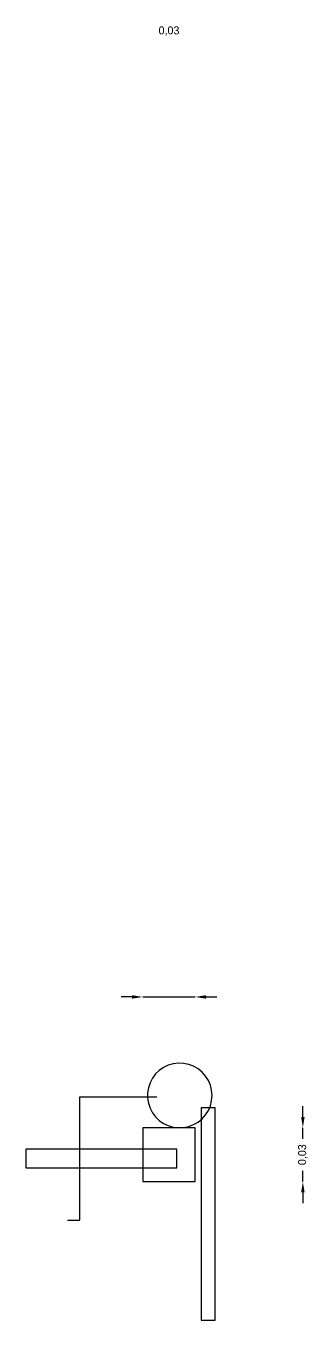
# Model space of a CAD drawing. Header units: metres. Extents: x 0 to 20.2, y 0 to 2.7.
# Drawn here: x 19.98 to 20.163, y -0.035 to 0.806 of the extents above; entities that cross this region are included whole.
import ezdxf

# ---------------------------------------------------------------- set-up
doc = ezdxf.new("R2010")
doc.units = ezdxf.units.M
doc.layers.add('COTAS', color=4, linetype='Continuous')
doc.layers.add('G_MEDIDO', color=8, linetype='Continuous')
doc.dimstyles.get("Standard").update_dxf_attribs({"dimtxt": 2.5, "dimasz": 2.5, "dimexe": 1.25, "dimexo": 0.625, "dimtad": 1, "dimcen": 2.5, "dimazin": 3, "dimtfac": 1, "dimtmove": 0, "dimatfit": 3})

# ---------------------------------------------------------------- blocks, each defined once
blk = doc.blocks.new('_CLOSEDFILLED')
at = {"color": 0, "linetype": 'BYBLOCK'}
blk.add_solid([(-1, 0.16), (0, 0), (-1, -0.16)], dxfattribs=at)
blk = doc.blocks.new('*D9')
for p, q in [((20.049, 0.175), (20.042, 0.175)), ((20.056, 0.175), (20.056, 0.175)), ((20.056, 0.175), (20.09, 0.175)), ((20.09, 0.175), (20.09, 0.175)), ((20.097, 0.175), (20.104, 0.175))]:
    blk.add_line(p, q)
at = {"layer": 'Defpoints'}
for p in [(20.056, 0.175), (20.056, 0.175), (20.09, 0.175)]:
    blk.add_point(p, dxfattribs=at)
at = {"layer": 'COTAS', "xscale": 0.007, "yscale": 0.007}
blk.add_blockref('_CLOSEDFILLED', (20.056, 0.175), dxfattribs=at)
at = {"layer": 'COTAS', "xscale": 0.007, "yscale": 0.007, "rotation": 180}
blk.add_blockref('_CLOSEDFILLED', (20.09, 0.175), dxfattribs=at)
at = {"layer": 'COTAS', "insert": (20.073, 0.8026), "char_height": 0.0052, "attachment_point": 5}
blk.add_mtext('0,03', dxfattribs=at)
blk = doc.blocks.new('*D10')
for p, q in [((20.16, 0.097), (20.16, 0.104)), ((20.16, 0.09), (20.16, 0.09)), ((20.16, 0.0829), (20.16, 0.09)), ((20.16, 0.055), (20.16, 0.0621)), ((20.16, 0.055), (20.16, 0.055)), ((20.16, 0.048), (20.16, 0.041))]:
    blk.add_line(p, q)
at = {"layer": 'Defpoints'}
for p in [(20.16, 0.09), (20.16, 0.055), (20.16, 0.055)]:
    blk.add_point(p, dxfattribs=at)
at = {"layer": 'COTAS', "xscale": 0.007, "yscale": 0.007}
for p, rotation in [((20.16, 0.09), 270), ((20.16, 0.055), 90)]:
    blk.add_blockref('_CLOSEDFILLED', p, dxfattribs=dict(at, rotation=rotation))
at = {"layer": 'COTAS', "insert": (20.16, 0.0725), "char_height": 0.0052, "attachment_point": 5, "rotation": 90}
blk.add_mtext('0,03', dxfattribs=at)

msp = doc.modelspace()

# ---------------------------------------------------------------- linework, layer by layer
at = {"layer": 'G_MEDIDO'}
for p, q in [((20.015, 0.03), (20.015, 0.11)), ((20.015, 0.11), (20.065, 0.11)), ((20.007, 0.03), (20.015, 0.03))]:
    msp.add_line(p, q, dxfattribs=at)
for points in [[(20.101, 0.111), (20.10073, 0.11437), (20.09992, 0.11765), (20.09859, 0.12076), (20.09679, 0.12362), (20.09455, 0.12615), (20.09193, 0.12828), (20.089, 0.12997), (20.08584, 0.13117), (20.08253, 0.13185), (20.07915, 0.13198), (20.0758, 0.13158), (20.07255, 0.13064), (20.0695, 0.12919), (20.06672, 0.12727), (20.06428, 0.12493), (20.06225, 0.12222), (20.06068, 0.11923), (20.05961, 0.11603), (20.05907, 0.11269), (20.05907, 0.10931), (20.05961, 0.10597), (20.06068, 0.10277), (20.06225, 0.09978), (20.06428, 0.09707), (20.06672, 0.09473), (20.0695, 0.09281), (20.07255, 0.09136), (20.0758, 0.09042), (20.07915, 0.09002), (20.08253, 0.09015), (20.08584, 0.09083), (20.089, 0.09203), (20.09193, 0.09372), (20.09455, 0.09585), (20.09679, 0.09838), (20.09859, 0.10124), (20.09992, 0.10435), (20.10073, 0.10763), (20.101, 0.111)], [(20.094, -0.035), (20.103, -0.035), (20.103, 0.103), (20.094, 0.103)], [(20.056, 0.055), (20.09, 0.055), (20.09, 0.09), (20.056, 0.09)], [(19.98, 0.064), (20.078, 0.064), (20.078, 0.076), (19.98, 0.076)]]:
    msp.add_lwpolyline(points, close=True, dxfattribs=at)

# ---------------------------------------------------------------- dimensions: what is measured, and where the dimension line sits
at = {"layer": 'COTAS'}
dim = msp.add_linear_dim(base=(20.056, 0.175), p1=(20.056, 0.175), p2=(20.09, 0.175), dimstyle='Standard', override={"dimtxt": 0.0052, "dimasz": 0.007}, dxfattribs=at)
dim.commit()
dim.dimension.update_dxf_attribs({"geometry": '*D9', "text_midpoint": (20.073, 0.8026)})
dim = msp.add_linear_dim(base=(20.16, 0.055), p1=(20.16, 0.055), p2=(20.16, 0.09), angle=90, dimstyle='Standard', override={"dimtxt": 0.0052, "dimasz": 0.007}, dxfattribs=at)
dim.commit()
dim.dimension.update_dxf_attribs({"geometry": '*D10', "text_midpoint": (20.16, 0.0725)})

doc.saveas('drawing.dxf')
